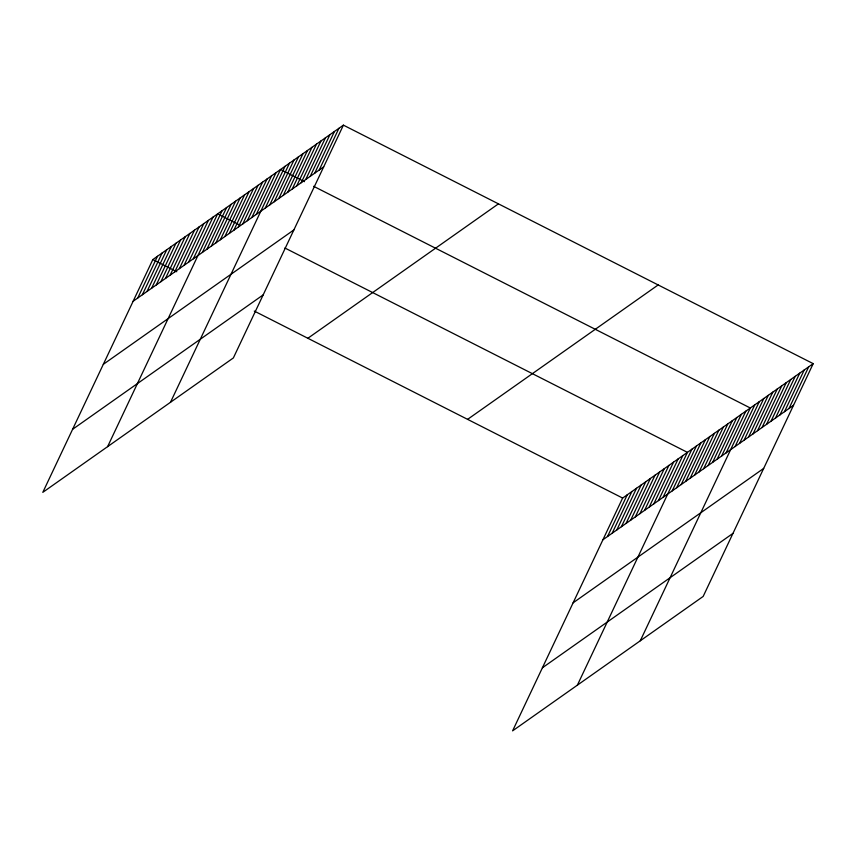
<?xml version="1.0" encoding="UTF-8"?>
<svg xmlns="http://www.w3.org/2000/svg" width="856" height="856" viewBox="0 0 856 856"><rect width="100%" height="100%" fill="white"/><g stroke="black" fill="none" stroke-linecap="round" stroke-linejoin="round"><path stroke-width="1.28" d="M343.406 125.147L152.839 259.561L42.8 492.35L233.367 357.936L343.406 125.147L813.2 363.65L703.161 596.439L512.594 730.853L622.633 498.064L813.2 363.65M137.752 298.006L157.461 256.297M142.385 294.742L162.094 253.034M147.007 291.468L166.717 249.77M151.64 288.205L171.35 246.507M156.263 284.941L175.972 243.243M160.896 281.678L180.605 239.98M165.518 278.414L185.238 236.716M170.151 275.15L189.861 233.453M174.774 271.887L194.494 230.189M179.407 268.624L199.116 226.926M184.04 265.36L203.749 223.662M188.662 262.096L208.372 220.399M193.296 258.833L213.005 217.124M107.599 446.65L217.627 213.861L240.429 225.438M202.412 252.392L222.121 210.694M206.906 249.224L226.615 207.526M211.4 246.057L231.109 204.359M215.883 242.89L235.603 201.192M220.377 239.723L240.087 198.025M224.871 236.556L244.581 194.858M229.365 233.388L249.075 191.691M233.859 230.221L253.569 188.523M238.353 227.054L258.063 185.345M242.837 223.887L262.557 182.178M247.331 220.709L267.04 179.011M251.825 217.542L271.534 175.844M256.319 214.375L276.028 172.677M170.483 402.288L280.522 169.509L304.458 181.665M265.296 208.04L285.016 166.342M269.79 204.873L289.499 163.175M274.284 201.706L293.993 160.008M278.778 198.539L298.487 156.83M283.272 195.371L302.981 153.663M287.766 192.193L307.475 150.496M292.249 189.026L311.969 147.328M296.743 185.859L316.453 144.161M301.237 182.692L320.947 140.994M305.731 179.525L325.44 137.827M310.225 176.357L329.935 134.66M314.708 173.19L334.429 131.492M319.202 170.023L338.912 128.325M607.546 536.498L627.255 494.8M612.168 533.235L631.889 491.537M616.802 529.971L636.511 488.273M621.424 526.707L641.144 485.01M626.057 523.444L645.766 481.746M630.69 520.181L650.4 478.483M635.312 516.917L655.022 475.219M639.946 513.654L659.655 471.945M644.568 510.39L664.277 468.681M649.201 507.116L668.911 465.418M653.823 503.852L673.533 462.154M658.457 500.589L678.166 458.891M663.079 497.325L682.799 455.627M577.383 685.142L687.422 452.364L284.887 248.005M672.206 490.895L691.916 449.197M676.7 487.727L696.41 446.03M681.183 484.56L700.904 442.862M685.677 481.393L705.387 439.695M690.171 478.226L709.881 436.517M694.665 475.059L714.375 433.35M699.159 471.881L718.869 430.183M703.643 468.714L723.363 427.016M708.137 465.546L727.846 423.848M712.631 462.379L732.34 420.681M717.125 459.212L736.834 417.514M721.619 456.045L741.328 414.347M726.113 452.878L745.822 411.18M640.277 640.791L750.316 408.002L313.574 186.287M735.09 446.543L754.799 404.835M739.584 443.365L759.293 401.667M744.078 440.198L763.787 398.5M748.572 437.031L768.281 395.333M753.055 433.864L772.775 392.166M757.549 430.696L777.259 388.999M762.043 427.529L781.753 385.831M766.537 424.362L786.247 382.664M771.031 421.195L790.741 379.497M775.525 418.028L795.235 376.319M780.009 414.86L799.729 373.152M784.503 411.683L804.212 369.985M788.997 408.515L808.706 366.817M133.129 301.269L323.696 166.856M103.319 364.324L293.886 229.911M72.61 429.295L263.177 294.881M307.871 338.27L498.438 203.856M467.601 419.354L658.168 284.941M602.913 539.762L793.491 405.348M573.113 602.817L763.68 468.403M542.394 667.787L732.971 533.374M152.839 259.561L176.775 271.716M254.286 311.07L622.633 498.064"/></g></svg>
